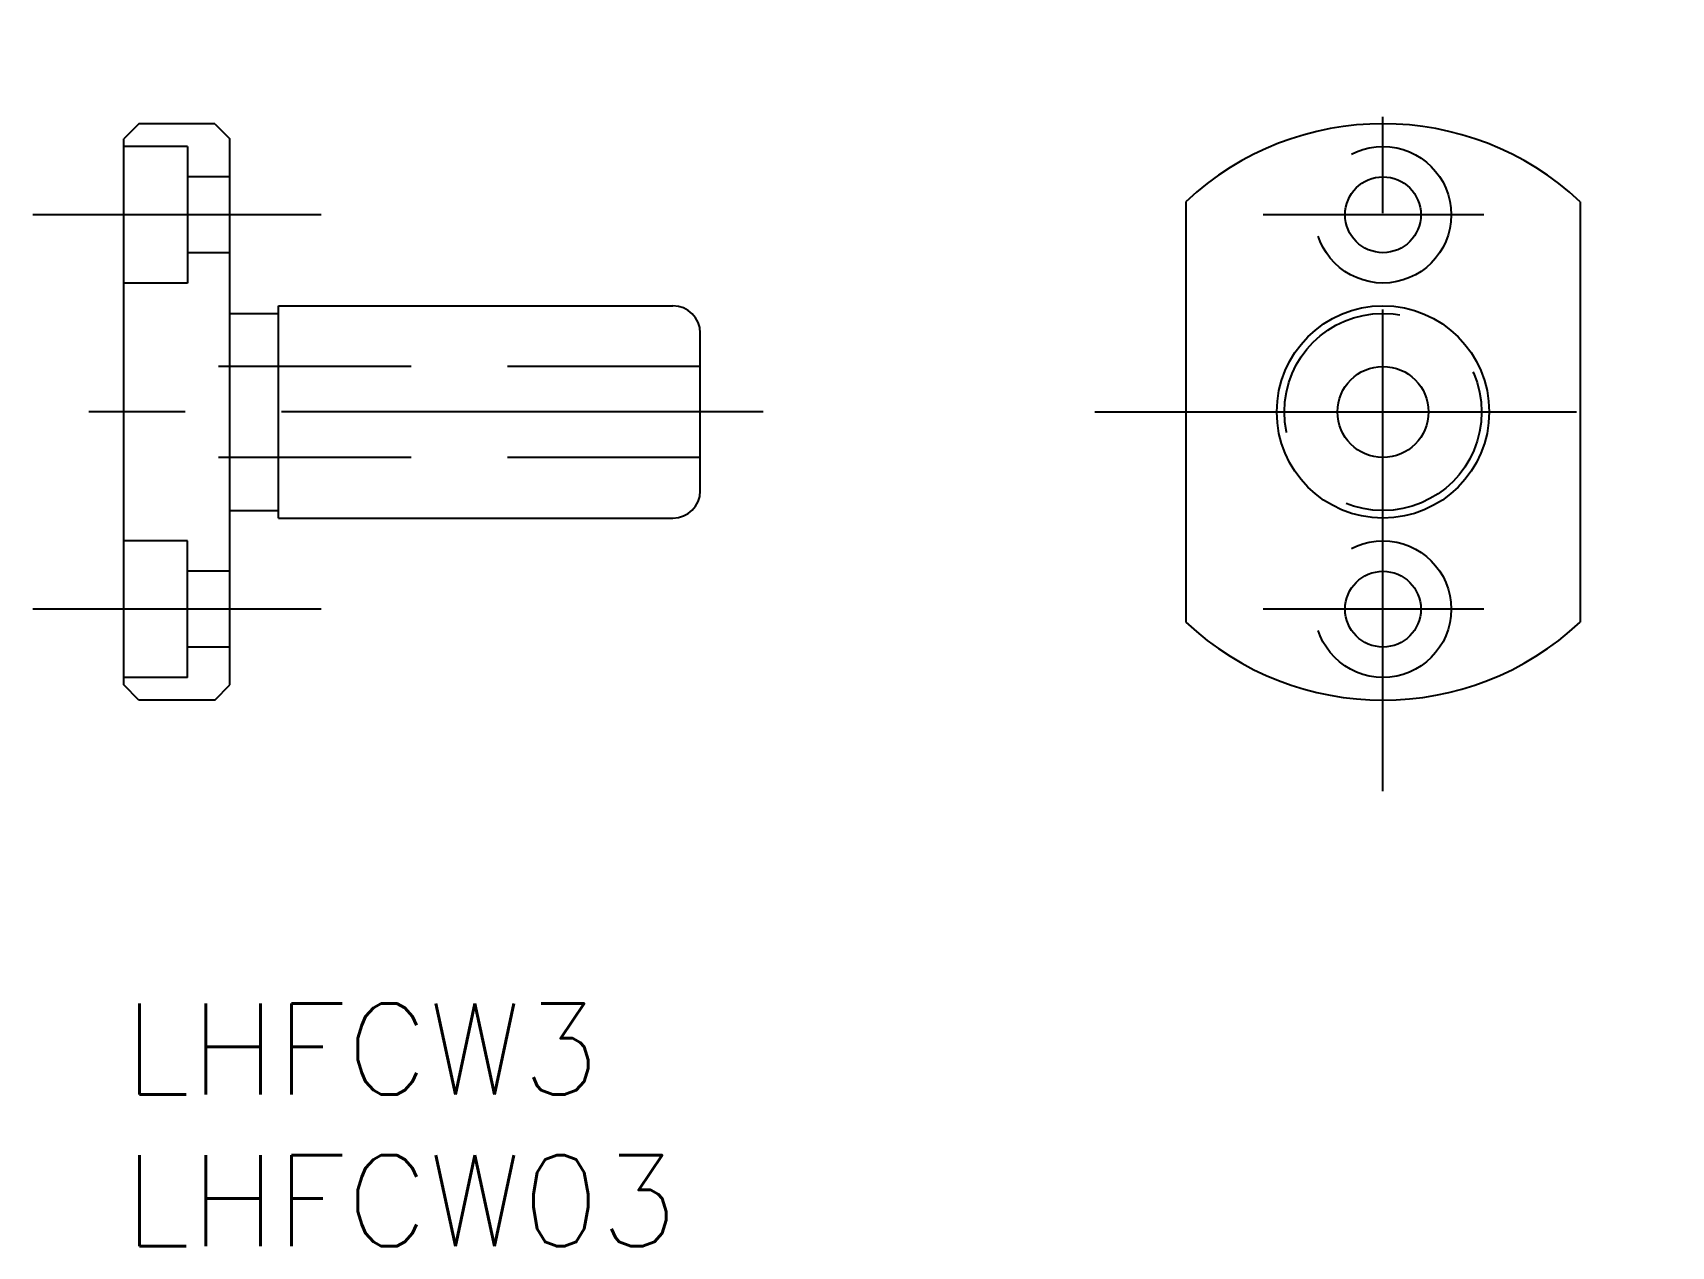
# Model space of a CAD drawing. Extents: x -3 to 51, y -8 to 32.
import ezdxf

# ---------------------------------------------------------------- set-up
doc = ezdxf.new("R2010")
doc.units = 0
doc.header["$LTSCALE"] = 0.5
doc.linetypes.add('CENTER', pattern=[50.8, 31.75, -6.35, 6.35, -6.35])
doc.linetypes.add('DASHED', pattern=[19.05, 12.7, -6.35])
for name, color, linetype in [('MSM_CENTER', 1, 'CENTER'), ('MSM_CONTINUOUS', 7, 'CONTINUOUS'), ('MSM_DASHED', 4, 'DASHED'), ('MSM_PART_NUMBER', 7, 'CONTINUOUS')]:
    doc.layers.add(name, color=color, linetype=linetype)
doc.styles.get("Standard").update_dxf_attribs({"font": 'txt.shx', "height": 1, "bigfont": 'bigfont.shx'})

# ---------------------------------------------------------------- blocks, each defined once
blk = doc.blocks.new('*U27')
at = {"layer": 'MSM_PART_NUMBER'}
blk.add_text('LHFCW3', height=3, dxfattribs=at).set_placement((0, -3))
blk = doc.blocks.new('*U28')
at = {"layer": 'MSM_PART_NUMBER'}
blk.add_text('LHFCW03', height=3, dxfattribs=at).set_placement((0, -8))

msp = doc.modelspace()

# ---------------------------------------------------------------- linework, layer by layer
at = {"layer": 'MSM_CENTER'}
for p, q in [((41.5, 7.001), (41.5, 31.999)), ((6.5, 26), (-3, 26)), ((44.82, 26), (37.553, 26)), ((21.072, 19.5), (-3, 19.5)), ((32, 19.5), (51, 19.5)), ((6.5, 13), (-3, 13)), ((44.82, 13), (37.553, 13))]:
    msp.add_line(p, q, dxfattribs=at)
at = {"layer": 'MSM_CONTINUOUS'}
for p, q in [((0.5, 29), (0, 28.5)), ((3, 29), (0.5, 29)), ((3, 29), (3.5, 28.5)), ((0, 10.5), (0, 28.5)), ((3.5, 10.5), (3.5, 28.5)), ((35, 26.428), (35, 12.572)), ((48, 26.428), (48, 12.572)), ((3.5, 22.75), (5.1, 22.75)), ((5.1, 16), (5.1, 23)), ((5.1, 23), (18.1, 23)), ((19, 16.9), (19, 22.1)), ((3.5, 16.25), (5.1, 16.25)), ((5.1, 16), (18.1, 16)), ((0.5, 10), (0, 10.5)), ((3, 10), (3.5, 10.5)), ((3, 10), (0.5, 10))]:
    msp.add_line(p, q, dxfattribs=at)
for centre, radius in [((41.5, 26), 1.25), ((41.5, 19.5), 3.5), ((41.5, 19.5), 1.5), ((41.5, 13), 1.25)]:
    msp.add_circle(centre, radius, dxfattribs=at)
for centre, radius, start, end in [((41.5, 19.5), 9.5, 46.8264, 133.1736), ((18.1, 22.1), 0.9, 0, 90), ((18.1, 16.9), 0.9, 270, 0), ((41.5, 19.5), 9.5, 226.8264, 313.1736)]:
    msp.add_arc(centre, radius, start, end, dxfattribs=at)
at = {"layer": 'MSM_DASHED'}
for p, q in [((2.1, 28.25), (0, 28.25)), ((2.1, 28.25), (2.1, 23.75)), ((3.5, 27.25), (2.1, 27.25)), ((3.5, 24.75), (2.1, 24.75)), ((2.1, 23.75), (0, 23.75)), ((19, 21), (0, 21)), ((19, 18), (0, 18)), ((2.1, 15.25), (0, 15.25)), ((2.1, 10.75), (2.1, 15.25)), ((3.5, 14.25), (2.1, 14.25)), ((3.5, 11.75), (2.1, 11.75)), ((2.1, 10.75), (0, 10.75))]:
    msp.add_line(p, q, dxfattribs=at)
for centre, radius in [((41.5, 26), 2.25), ((41.5, 19.5), 3.25), ((41.5, 13), 2.25)]:
    msp.add_circle(centre, radius, dxfattribs=at)

# ---------------------------------------------------------------- block references
at = {"layer": 'MSM_CONTINUOUS'}
for name in ['*U27', '*U28']:
    msp.add_blockref(name, (0, 0), dxfattribs=at)

doc.saveas('drawing.dxf')
